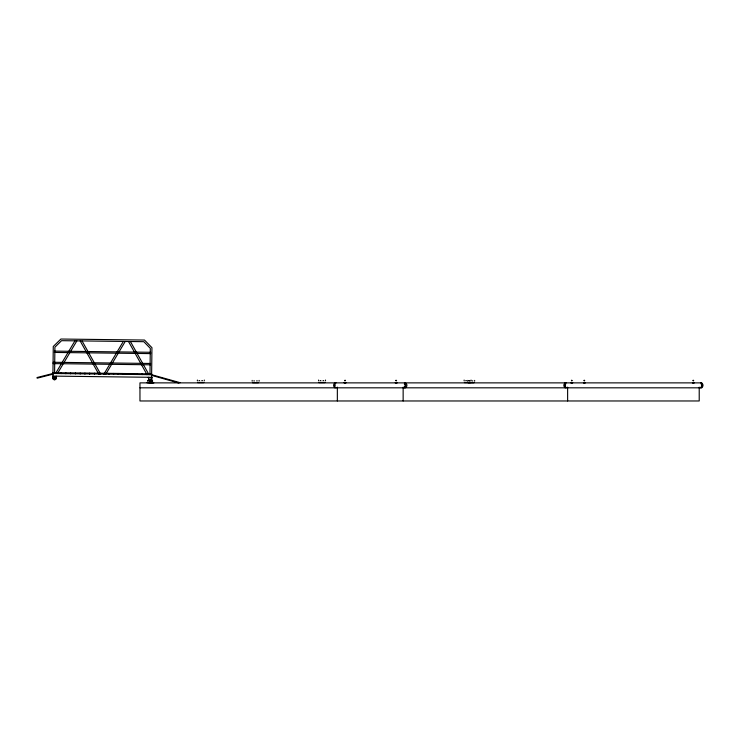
<?xml version="1.0" encoding="UTF-8"?>
<svg xmlns="http://www.w3.org/2000/svg" width="740" height="740" viewBox="0 0 740 740"><rect width="100%" height="100%" fill="white"/><g stroke="black" fill="none" stroke-linecap="round" stroke-linejoin="round"><path stroke-width="1.11" d="M54.584 373.496L54.908 347.18L61.568 340.678L143.801 341.686L150.303 348.346L149.98 374.662M56.231 373.515L56.24 372.692L52.947 372.655M56.397 373.515L56.407 372.692L61.013 372.757L60.995 373.571M61.161 373.58L61.17 372.757L65.777 372.812L65.767 373.635M65.934 373.635L65.943 372.812L70.55 372.868L70.541 373.691M70.707 373.691L70.716 372.868L75.314 372.923L75.304 373.746M75.471 373.756L75.48 372.932L80.087 372.988L80.077 373.811M80.244 373.811L80.253 372.988L84.859 373.043L84.85 373.867M85.008 373.867L85.026 373.043L89.623 373.099L89.614 373.922M89.781 373.922L89.79 373.108L94.396 373.164L94.387 373.987M94.553 373.987L94.563 373.164L99.169 373.219L99.16 374.042M99.317 374.042L99.336 373.219L103.933 373.275L103.924 374.098L123.33 341.436M104.09 374.098L104.1 373.275L108.706 373.339L108.697 374.153M108.863 374.163L108.873 373.339L113.479 373.395L113.47 374.218M113.627 374.218L113.636 373.395L118.243 373.45L118.233 374.274M118.4 374.274L118.409 373.45L123.016 373.506L123.007 374.329M123.173 374.338L123.182 373.515L127.789 373.571L127.779 374.394M127.937 374.394L127.946 373.571L132.553 373.626L132.543 374.449M132.71 374.449L132.719 373.626L137.326 373.682L137.316 374.505M137.483 374.505L137.492 373.691L142.099 373.746L142.089 374.57M142.246 374.57L142.256 373.746L146.862 373.802L146.853 374.625M147.907 382.562L147.935 380.591L148.934 379.518L150.914 379.546L151.885 380.638L151.857 382.617M149.138 380.61L148.305 377.271M149.619 380.693L150.192 380.545L147.935 380.591M150.174 380.656L152.542 380.647L152.514 382.617M150.664 380.795L151.589 377.807L151.95 347.689L144.504 340.049L60.902 339.031L53.271 346.477L52.901 376.605L56.194 376.642L56.194 376.151L55.25 378.492L54.335 378.899L52.91 376.105L151.589 377.317M152.246 377.326L151.321 380.804M153.828 382.969L146.594 382.552L152.079 382.941M344.627 380.462C346.366 379.454 343.878 381.674 345.423 380.573M396.594 380.573C395.077 379.259 397.001 381.812 395.882 380.573M572.159 380.573C570.697 379.213 572.529 381.84 571.447 380.573M584.739 380.573C583.277 379.213 585.109 381.84 584.017 380.573M693.722 380.573C692.27 379.25 694.092 381.822 693.01 380.573M54.372 378.14C52.041 377.354 56.915 377.178 54.695 378.103M151.136 380.786L150.572 380.027M344.146 382.876L345.95 382.876M395.299 382.876L397.112 382.876M570.864 382.876L572.677 382.876M583.444 382.876L585.257 382.876M692.427 382.876L694.24 382.876M55.556 373.506L74.962 340.844M57.461 373.534L76.867 340.872M105.82 374.125L125.227 341.464M54.362 377.816L54.362 378.381M149.508 379.953L150.276 379.935M52.938 373.487L37 377.548L37.166 378.186L53.104 374.125L52.938 373.487L151.626 374.68M404.308 386.668L404.789 386.604A1.304 1.304 0 0 0 404.789 384.088L404.308 384.023M198.958 380.573L199.661 380.573M201.789 380.573L202.492 380.573M320.18 380.573L320.882 380.573M323.01 380.573L323.713 380.573M465.728 380.573L466.431 380.573M468.559 380.573L469.262 380.573M253.764 380.906L254.468 380.906M256.586 380.906L257.298 380.906M469.327 380.906L470.029 380.906M472.157 380.906L472.86 380.906M197.765 382.414L203.63 382.414M318.986 382.414L324.851 382.414M464.526 382.414L470.4 382.414M197.636 382.617L203.759 382.617M318.857 382.617L324.98 382.617M344.211 382.617L345.894 382.617M395.364 382.617L397.047 382.617M464.406 382.617L470.52 382.617M570.929 382.617L572.612 382.617M583.509 382.617L585.192 382.617M692.492 382.617L694.176 382.617M252.562 382.746L258.427 382.746M468.133 382.746L473.998 382.746M139.962 387.815L701.77 387.815L701.77 382.876L139.962 382.876L139.962 400.969L699.217 400.969L699.217 387.159M54.362 351.111L150.747 352.286M54.344 352.434L150.738 353.618M53.077 362.276L150.618 363.47M53.058 363.608L150.599 364.802M151.635 373.857L147.029 373.802L147.019 374.625L128.501 341.501M148.296 377.77L151.589 377.807M150.581 380.425L150.572 380.212M180.125 382.7L151.626 374.69L151.45 375.328L178.849 383.033M151.571 379.546L152.542 380.647M130.406 341.519L148.99 374.653M150.84 380.166L151.099 380.628M82.038 340.937L100.631 374.061M80.142 340.909L98.734 374.033M567.626 387.159L567.626 400.969M565.073 382.876L565.073 387.815M474.645 380.397L474.645 381.193M471.047 380.064L471.047 380.86M467.745 380.397L467.745 381.193M464.137 380.064L464.137 380.86M405.095 382.876L405.095 387.815M403.143 387.159L403.143 400.969M337.348 387.159L337.348 400.969M335.387 382.876L335.387 382.959A2.47 2.47 0 0 1 336.025 382.876M334.795 382.876L334.795 387.815M325.498 380.064L325.498 380.86M318.598 380.064L318.598 380.86M259.083 380.397L259.083 381.193M252.174 380.397L252.174 381.193M204.286 380.064L204.286 380.86M197.376 380.064L197.376 380.86M404.456 382.876A2.47 2.47 0 0 1 406.926 385.346A2.47 2.47 0 0 1 404.456 387.815M336.025 387.815A2.47 2.47 0 0 1 334.795 383.209M334.896 386.003A1.304 1.304 0 0 1 334.896 384.689M566.313 387.815A2.47 2.47 0 0 1 563.843 385.346A2.47 2.47 0 0 1 566.313 382.876M565.656 386.474A1.304 1.304 0 0 1 565.656 384.217M700.53 382.876A2.47 2.47 0 0 1 703 385.346A2.47 2.47 0 0 1 700.53 387.815M701.187 384.217A1.304 1.304 0 0 1 701.187 386.474M53.826 376.614A1.647 1.647 0 0 0 53.271 379.167A1.647 1.647 0 0 0 55.879 379.037A1.647 1.647 0 0 0 55.084 376.549A1.545 1.545 0 0 1 55.87 378.861A1.545 1.545 0 0 1 53.539 379.287A1.545 1.545 0 0 1 53.53 376.919M53.955 377.937C54.658 380.212 55.731 376.364 53.955 377.937M149.341 380.453C150.035 382.728 151.117 378.88 149.341 380.453M54.27 377.641L54.788 378.565L54.27 377.641M149.647 380.147L150.174 381.082L149.647 380.147"/></g></svg>
